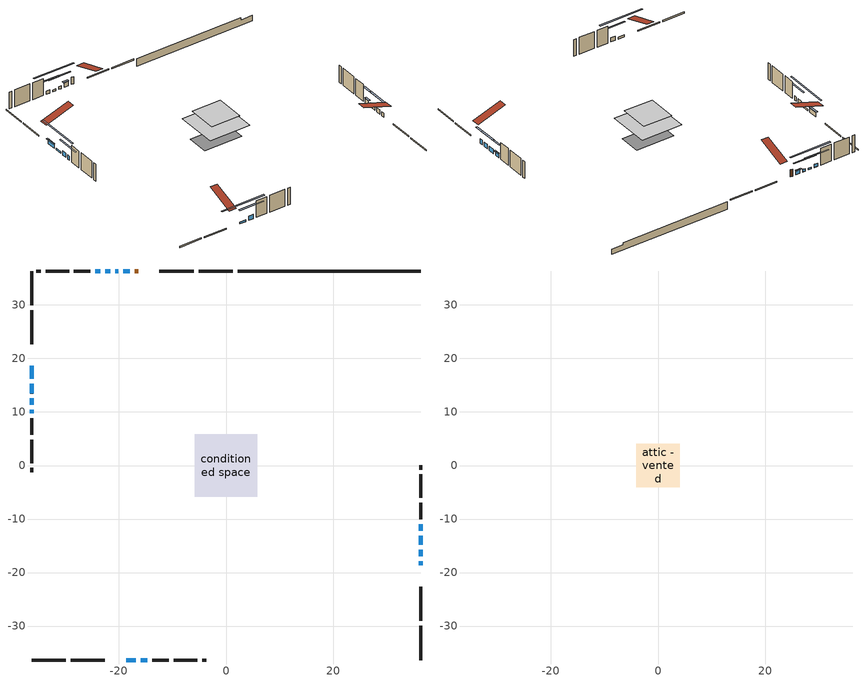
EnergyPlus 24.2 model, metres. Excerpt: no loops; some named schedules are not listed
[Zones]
conditioned space
 floor adiabatic (AdiabaticFloorConstruction): -5.8,-5.8 -5.8,5.8 5.8,5.8 5.8,-5.8 z3.05
 floor foundation (Slab1 construction): -5.45,-3.09 -5.45,3.09 5.45,3.09 5.45,-3.09 z-1.52
 wall outside (RimJoist1 construction): 1.28,36.35 -5.12,36.35 / -36.35,-36.35 -29.95,-36.35 / -36.35,36.35 -36.35,29.95 / 36.35,-36.35 36.35,-29.95 z0.61:0.91
 wall outside (RimJoist2 construction): -6.05,36.35 -12.45,36.35 / -29.02,-36.35 -22.62,-36.35 / -36.35,29.02 -36.35,22.62 / 36.35,-29.02 36.35,-22.62 z0.61:0.91
 wall outside (AdiabaticWallConstruction 1): -16.41,36.35 -17.05,36.35 z0.61:2.64
 wall outside (AdiabaticWallConstruction): 36.35,-18.65 36.35,-17.89 / -17.97,36.35 -19.19,36.35 / 36.35,-16.96 36.35,-15.74 / -36.35,18.65 -36.35,16.21 / -36.35,12.53 -36.35,11.31 / 36.35,-14.81 36.35,-13.14 / -36.35,10.38 -36.35,9.77 / -15.9,-36.35 -14.67,-36.35 / 36.35,-12.21 36.35,-10.99 z0.61:1.83; -20.12,36.35 -20.73,36.35 z0.61:1.37; -21.66,36.35 -22.58,36.35 / -36.35,15.29 -36.35,13.45 / -18.65,-36.35 -16.82,-36.35 z0.61:1.07; -23.5,36.35 -24.42,36.35 z0.61:1.53
 wall outside (Wall1 construction): -25.35,36.35 -28.41,36.35 / -13.75,-36.35 -10.69,-36.35 / -36.35,8.84 -36.35,5.78 / 36.35,-10.06 36.35,-7 z0.61:5.49
 wall outside (Wall2 construction): -29.33,36.35 -33.73,36.35 / -9.76,-36.35 -5.37,-36.35 / -36.35,4.85 -36.35,0.46 / 36.35,-6.07 36.35,-1.68 z0.61:5.49
 wall outside (Wall3 construction): -34.65,36.35 -35.42,36.35 / -4.44,-36.35 -3.68,-36.35 / -36.35,-0.47 -36.35,-1.23 / 36.35,-0.75 36.35,0.01 z0.61:5.49
 wall foundation (FoundationWall1 construction): 2.21,36.35,-1.52 2.21,36.35,0.61 32.93,36.35,0.61 32.93,36.35,0 36.35,36.35,0 36.35,36.35,-1.52
 window (WindowConstruction 9): 36.35,-18.65 36.35,-17.89 z0.61:1.83
 window (WindowConstruction 5): -17.97,36.35 -19.19,36.35 z0.61:1.83
 window (WindowConstruction 6): 36.35,-16.96 36.35,-15.74 z0.61:1.83
 window (WindowConstruction 7): -20.12,36.35 -20.73,36.35 z0.61:1.37
 window (WindowConstruction 8): -36.35,18.65 -36.35,16.21 z0.61:1.83
 window (WindowConstruction 11): -21.66,36.35 -22.58,36.35 z0.61:1.07
 window (WindowConstruction 12): -36.35,15.28 -36.35,13.46 z0.61:1.07
 window (WindowConstruction 13): -18.65,-36.35 -16.82,-36.35 z0.61:1.07
 window (WindowConstruction 10): -36.35,12.53 -36.35,11.31 z0.61:1.83
 window (WindowConstruction): 36.35,-14.81 36.35,-13.14 z0.61:1.83
 window (WindowConstruction 1): -23.5,36.35 -24.42,36.35 z0.61:1.52
 window (WindowConstruction 2): -36.35,10.38 -36.35,9.77 z0.61:1.83
 window (WindowConstruction 3): -15.89,-36.35 -14.67,-36.35 z0.61:1.83
 window (WindowConstruction 4): 36.35,-12.21 36.35,-10.99 z0.61:1.83
 door (Door): -16.41,36.35 -17.05,36.35 z0.61:2.64
 ceiling adiabatic (AdiabaticFloorConstruction): 5.8,-5.8 5.8,5.8 -5.8,5.8 -5.8,-5.8 z3.05
attic - vented
 floor to conditioned space (Floor1 construction Reversed): -4.1,-4.1 -4.1,4.1 4.1,4.1 4.1,-4.1 z5.49
 roof outside (Roof1 construction): -15.48,36.35,5.49 -15.48,28.36,8.15 -13.38,28.36,8.15 -13.38,36.35,5.49; -19.58,-36.35,5.49 -19.58,-28.36,8.15 -21.69,-28.36,8.15 -21.69,-36.35,5.49; -36.35,19.58,5.49 -28.36,19.58,8.15 -28.36,21.69,8.15 -36.35,21.69,5.49; 36.35,-19.58,5.49 28.36,-19.58,8.15 28.36,-21.69,8.15 36.35,-21.69,5.49
shading: -19.39,36.35 -17.77,36.35 -17.77,36.76 -19.39,36.76 z2.03; 36.35,-12.8 36.35,-19.9 36.76,-19.9 36.76,-12.8 z4.77; -23.67,36.35 -17.18,36.35 -17.18,36.76 -23.67,36.76 z4.31; -36.35,16.01 -36.35,18.85 -36.76,18.85 -36.76,16.01 z2.03; -27.96,36.35 -16.28,36.35 -16.28,36.76 -27.96,36.76 z6.45; -36.35,8.08 -36.35,20.66 -36.76,20.66 -36.76,8.08 z6.45; -11.44,-36.35 -24.03,-36.35 -24.03,-36.76 -11.44,-36.76 z6.45; 36.35,-10.2 36.35,-17.75 36.76,-17.75 36.76,-10.2 z4.77; -27.36,36.35 -20.56,36.35 -20.56,36.76 -27.36,36.76 z4.47; -36.35,6.83 -36.35,13.32 -36.76,13.32 -36.76,6.83 z4.77; -11.73,-36.35 -18.84,-36.35 -18.84,-36.76 -11.73,-36.76 z4.77; 36.35,-10.79 36.35,-12.41 36.76,-12.41 36.76,-10.79 z2.03
[Building]
Building 1: Terrain=Suburbs
[Site:Location]
Toronto Intl AP_ON: Latitude {deg}=43.68; Longitude {deg}=-79.63; Time Zone {hr}=-5; Elevation {m}=173; Keep Site Location Information=Yes
[Site:GroundTemperature:Shallow]
4.59119, 2.66285, 2.50842, 3.42352, 7.09712, 10.7536, 13.9236, 15.9317, 16.1023, 14.4691, 11.3799, 7.83558
[Site:WaterMainsTemperature]
Calculation Method=Schedule; Temperature Schedule=mains temperature schedule
[Material] Roughness=Rough; Thermal Absorptance=0.9
Name | Thickness {m} | Conductivity {W/m-K} | Density {kg/m3} | Specific Heat {J/kg-K} | Solar Absorptance | Visible Absorptance
asphalt or fiberglass shingles | 0.00635 | 0.162714 | 1121.4 | 1465.45 | 0.4 | 0.4
ceiling loosefill ins | 0.254 | 0.0480833 | 16.02 | 1046.75 | 0.7 | 0.7
ceiling stud and cavity | 0.1397 | 0.0859558 | 65.682 | 1177.47 | 0.7 | 0.7
concrete 4.0 in. | 0.1016 | 1.803125 | 2242.8 | 837.4 | 0.7 | 0.7
concrete 8.0 in. | 0.2032 | 1.803125 | 2242.8 | 837.4 | 0.7 | 0.7
door material | 0.04445 | 0.327969 | 512.64 | 1214.23 | 0.7 | 0.7
exterior vertical ins | 0.0454343 | 0.029427 | 32.04 | 1214.23 | 0.7 | 0.7
floor covering | 0.0127 | 0.0433444 | 54.468 | 1339.84 | 0.6 | 0.6
floor rigid ins; wall rigid ins | 0.512978 | 0.029427 | 32.04 | 1214.23 | 0.7 | 0.7
floor stud and cavity | 0.1397 | 1.75129 | 37.0049 | 1207.88 | 0.7 | 0.7
furniture material conditioned space 1 | 0.1524 | 0.115458 | 640.8 | 1214.23 | 0.6 | 0.6
gypsum board | 0.0127 | 0.160291 | 801 | 837.4 | 0.6 | 0.6
gypsum board 1 | 0.0127 | 0.160291 | 801 | 837.4 | 0.7 | 0.7
osb sheathing 0.5 in. | 0.0127 | 0.115458 | 512.64 | 1214.23 | 0.7 | 0.7
osb sheathing 0.75 in. | 0.01905 | 0.115458 | 512.64 | 1214.23 | 0.7 | 0.7
osb sheathing 2.0 in. | 0.0508 | 0.115458 | 512.64 | 1214.23 | 0.7 | 0.7
rim joist rigid ins | 0.051816 | 0.029427 | 32.04 | 1214.23 | 0.7 | 0.7
rim joist stud and cavity | 0.0508 | 0.0495211 | 125.044 | 1163.47 | 0.6 | 0.6
rim joist stud and cavity 1 | 0.0508 | 0.275866 | 125.044 | 1163.47 | 0.6 | 0.6
wall stud and cavity | 0.1397 | 0.101586 | 139.0536 | 1170.24 | 0.7 | 0.7
wall stud and cavity 1 | 0.1397 | 0.0999226 | 139.0536 | 1170.24 | 0.7 | 0.7
wall stud and cavity 2 | 0.1397 | 0.102903 | 139.0536 | 1170.24 | 0.7 | 0.7
wall stud and cavity 3 | 0.0889 | 0.380278 | 52.3479 | 1209.89 | 0.7 | 0.7
wall stud and cavity 4 | 0.0889 | 0.391764 | 83.0341 | 1211.67 | 0.7 | 0.7
wood siding | 0.0254 | 0.102417 | 544.68 | 1172.36 | 0.4 | 0.4
wood siding 1; wood siding 2; wood siding 3 | 0.0254 | 0.102417 | 544.68 | 1172.36 | 0.7 | 0.7
[WindowMaterial:SimpleGlazingSystem]
Name | U-Factor {W/m2-K} | Solar Heat Gain Coefficient
WindowMaterial | 3.3222 | 0.68
WindowMaterial 1 | 3.46983 | 0.56
WindowMaterial 2 | 3.49367 | 0.53
WindowMaterial 3 | 3.32788 | 0.67
WindowMaterial 4 | 3.42894 | 0.6
WindowMaterial 5 | 3.51979 | 0.49
WindowMaterial 6 | 3.344342 | 0.63
WindowMaterial 7 | 3.34661 | 0.62
WindowMaterial 8 | 3.58055 | 0.42
[Construction]
AdiabaticFloorConstruction: floor stud and cavity, floor rigid ins, osb sheathing 0.75 in., floor covering
AdiabaticWallConstruction: wood siding 2, wall rigid ins, wall stud and cavity 3, gypsum board
AdiabaticWallConstruction 1: wood siding 3, wall rigid ins, wall stud and cavity 3, gypsum board
Door: door material
Floor1 construction Reversed: gypsum board, ceiling stud and cavity, ceiling loosefill ins
FoundationWall1 construction: concrete 8.0 in., gypsum board 1
furniture construction conditioned space 1: furniture material conditioned space 1
PartitionWallConstruction: gypsum board, wall stud and cavity 4, gypsum board
RimJoist1 construction: wood siding 1, osb sheathing 2.0 in., rim joist stud and cavity
RimJoist2 construction: wood siding 1, rim joist rigid ins, osb sheathing 2.0 in., rim joist stud and cavity 1
Roof1 construction: asphalt or fiberglass shingles
Slab1 construction: concrete 4.0 in.
Wall1 construction: wood siding, osb sheathing 0.5 in., wall stud and cavity, gypsum board
Wall2 construction: wood siding, osb sheathing 0.5 in., wall stud and cavity 1, gypsum board
Wall3 construction: wood siding, osb sheathing 0.5 in., wall stud and cavity 2, gypsum board
WindowConstruction: WindowMaterial
WindowConstruction 1: WindowMaterial 1
WindowConstruction 10: WindowMaterial 7
WindowConstruction 11; WindowConstruction 12; WindowConstruction 13: WindowMaterial 8
WindowConstruction 2; WindowConstruction 3: WindowMaterial 2
WindowConstruction 4: WindowMaterial 3
WindowConstruction 5; WindowConstruction 6; WindowConstruction 8: WindowMaterial 4
WindowConstruction 7: WindowMaterial 5
WindowConstruction 9: WindowMaterial 6
[Zone] Multiplier=1; Part of Total Floor Area=Yes
Name | Volume {m3}
attic - vented | 29.0726
conditioned space | 533
[Space]
Name | Zone | Volume {m3}
attic - vented 1 | attic - vented | 29.0726
conditioned space 1 | conditioned space | 533
[ZoneInfiltration:EffectiveLeakageArea]
infil attic - vented 1: Zone or Space=attic - vented 1; Schedule=Always On Discrete; Effective Air Leakage Area {cm2}=2783.17; Stack Coefficient=0.000185157; Wind Coefficient=9.19371e-06
[ZoneMixing]
whole house fan mix: Zone or Space=attic - vented; Schedule=Always On Continuous; Design Flow Rate Calculation Method=Flow/Zone; Design Flow Rate {m3/s}=0; Source Zone or Space=conditioned space
[SurfaceProperty:ExposedFoundationPerimeter]
Slab1: Exposed Perimeter Calculation Method=TotalExposedPerimeter; Total Exposed Perimeter {m}=34.137
[InternalMass] Zone or ZoneList=conditioned space; Space or SpaceList=conditioned space 1
Name | Construction | Surface Area {m2}
furniture mass conditioned space 1 | furniture construction conditioned space 1 | 80.7201
partition wall mass | PartitionWallConstruction | 201.8
[Lights]
interior lighting: Zone or ZoneList or Space or SpaceList=conditioned space 1; Schedule=interior lighting schedule; Design Level Calculation Method=LightingLevel; Lighting Level {W}=343.2; Return Air Fraction=0; Fraction Radiant=0.6; Fraction Visible=0.2; Fraction Replaceable=1
[People]
occupants: Zone or ZoneList or Space or SpaceList=conditioned space 1; Number of People Schedule=occupants schedule; Number of People Calculation Method=People; Number of People=3; Fraction Radiant=0.314171; Sensible Heat Fraction=0.56303; Activity Level Schedule=occupants activity schedule; Carbon Dioxide Generation Rate {m3/s-W}=0; Enable ASHRAE 55 Comfort Warnings=No; Mean Radiant Temperature Calculation Type=EnclosureAveraged
[ElectricEquipment] Zone or ZoneList or Space or SpaceList=conditioned space 1; Design Level Calculation Method=EquipmentLevel
Name | Schedule | Design Level {W} | Fraction Latent | Fraction Radiant | Fraction Lost
clothes dryer | clothes dryer schedule | 140.772 | 0.015 | 0.081 | 0.85
clothes washer | clothes washer schedule | 32.1985 | 0.03 | 0.162 | 0.7
cooking range | cooking range schedule | 215.147 | 0.08 | 0.432 | 0.2
dishwasher | dishwasher schedule | 66.8632 | 0.3 | 0.18 | 0.4
fridge | fridge schedule | 72.9452 | 0 | 0.6 | 0
mech vent bath fan 0 | mech vent bath fan 0 schedule | 50.2 | 0 | 0 | 1
mech vent bath fan 1 | mech vent bath fan 1 schedule | 50.2 | 0 | 0 | 1
mech vent house fan | mech vent house fan schedule | 0 | 0 | 0 | 1
mech vent house fan cfis | mech vent house fan cfis schedule | 0 | 0 | 0 | 0
mech vent range fan 0 | mech vent range fan 0 schedule | 57 | 0 | 0 | 1
misc plug loads | misc plug loads schedule | 494.7 | 0.045 | 0.513 | 0.1
whole house fan | Always On Discrete | 0 | 0 | 0 | 1
[OtherEquipment] Zone or ZoneList or Space or SpaceList=conditioned space 1; Design Level Calculation Method=EquipmentLevel
Name | Fuel Type | Schedule | Design Level {W} | Fraction Latent | Fraction Radiant | Fraction Lost
clothes dryer 1 | Electricity | clothes dryer schedule | 0 | 0.015 | 0.081 | 0.85
cooking range 1 | Electricity | cooking range schedule | 0 | 0.08 | 0.432 | 0.2
general water use latent | None | general water use schedule | 62.594 | 1 | 0 | 0
general water use sensible | None | general water use schedule | -61.6891 | 0 | 0.6 | 0
mech vent house fan latent load | None | Always On Discrete | 0 | 1 | 0 | 0
mech vent house fan sensible load | None | Always On Discrete | 0 | 0 | 0 | 0
water heater energy adjustment1 | NaturalGas | Always On Discrete | 0.01 | 0 | 0 | 1
[ZoneInfiltration:DesignFlowRate] Zone or ZoneList or Space or SpaceList=conditioned space 1; Schedule=Always On Discrete; Design Flow Rate Calculation Method=Flow/Zone; Design Flow Rate {m3/s}=0
infil flow; natural vent flow; whole house fan flow
[AvailabilityManager:Scheduled]
central ac and furnace airloop Availability Manager: Schedule=Always On Discrete
[Foundation:Kiva]
Foundation Kiva 1: Initial Indoor Air Temperature {C}=18; Wall Height Above Grade {m}=0.609996; Wall Depth Below Slab {m}=0.2032; Custom Block Material Name 1=exterior vertical ins; Custom Block Depth 1 {m}=2.13; Custom Block X Position 1 {m}=0.2159; Custom Block Z Position 1 {m}=0
[Foundation:Kiva:Settings]
Soil Conductivity {W/m-K}=0.849921; Soil Density {kg/m3}=1842.3; Soil Specific Heat {J/kg-K}=418.7; Ground Solar Absorptivity=0.9; Ground Thermal Absorptivity=0.9; Ground Surface Roughness {m}=0.03; Far-Field Width {m}=40; Deep-Ground Boundary Condition=ZeroFlux; Deep-Ground Depth {m}=40; Minimum Cell Dimension {m}=0.2; Maximum Cell Growth Coefficient=3; Simulation Timestep=Timestep
[Exterior:Lights]
exterior lighting: Schedule=exterior lighting schedule; Design Level {W}=75.6
[EnergyManagementSystem:GlobalVariable]
central_ac_and_furnace_airloop_Fan_RTF
infil_program_Qfan
infil_program_Qinf
natural_vent_program_Qnv
natural_vent_program_Qwhf
[EnergyManagementSystem:Sensor]
Name | Output:Variable or Output:Meter Index Key | Output:Variable or Output:Meter
airflow_gain | infil flow | Infiltration Sensible Heat Gain Energy
airflow_gain_1 | natural vent flow | Infiltration Sensible Heat Gain Energy
airflow_gain_2 | whole house fan flow | Infiltration Sensible Heat Gain Energy
airflow_loss | infil flow | Infiltration Sensible Heat Loss Energy
airflow_loss_1 | natural vent flow | Infiltration Sensible Heat Loss Energy
airflow_loss_2 | whole house fan flow | Infiltration Sensible Heat Loss Energy
clg_load_cond |  | Cooling:EnergyTransfer:Zone:CONDITIONED SPACE
clg_sp_s; clg_sp_s_1 | cooling setpoint | Schedule Value
clothes_dryer_exhaust_0_sch_s | clothes dryer exhaust 0 schedule | Schedule Value
cool_season | cooling season schedule | Schedule Value
htg_load_cond |  | Heating:EnergyTransfer:Zone:CONDITIONED SPACE
htg_sp_s; htg_sp_s_1 | heating setpoint | Schedule Value
ig_ee_conv | clothes dryer | Electric Equipment Convective Heating Energy
ig_ee_conv_2 | cooking range | Electric Equipment Convective Heating Energy
ig_ee_conv_4 | fridge | Electric Equipment Convective Heating Energy
ig_ee_conv_5 | misc plug loads | Electric Equipment Convective Heating Energy
ig_ee_conv_6 | whole house fan | Electric Equipment Convective Heating Energy
ig_ee_rad | clothes dryer | Electric Equipment Radiant Heating Energy
ig_ee_rad_2 | cooking range | Electric Equipment Radiant Heating Energy
ig_ee_rad_4 | fridge | Electric Equipment Radiant Heating Energy
ig_ee_rad_5 | misc plug loads | Electric Equipment Radiant Heating Energy
ig_ee_rad_6 | whole house fan | Electric Equipment Radiant Heating Energy
ig_lgt_conv | interior lighting | Lights Convective Heating Energy
ig_lgt_rad | interior lighting | Lights Radiant Heating Energy
ig_lgt_vis | interior lighting | Lights Visible Radiation Heating Energy
ig_oe_conv | clothes dryer 1 | Other Equipment Convective Heating Energy
ig_oe_conv_1 | cooking range 1 | Other Equipment Convective Heating Energy
ig_oe_conv_2 | general water use latent | Other Equipment Convective Heating Energy
ig_oe_conv_3 | general water use sensible | Other Equipment Convective Heating Energy
ig_oe_conv_4 | water heater energy adjustment1 | Other Equipment Convective Heating Energy
ig_oe_rad | clothes dryer 1 | Other Equipment Radiant Heating Energy
ig_oe_rad_1 | cooking range 1 | Other Equipment Radiant Heating Energy
ig_oe_rad_2 | general water use latent | Other Equipment Radiant Heating Energy
ig_oe_rad_3 | general water use sensible | Other Equipment Radiant Heating Energy
ig_oe_rad_4 | water heater energy adjustment1 | Other Equipment Radiant Heating Energy
ig_ppl_conv | occupants | People Convective Heating Energy
ig_ppl_rad | occupants | People Radiant Heating Energy
im_conv | furniture mass conditioned space 1 | Surface Inside Face Convection Heat Gain Energy
im_conv_1 | partition wall mass | Surface Inside Face Convection Heat Gain Energy
im_ig | furniture mass conditioned space 1 | Surface Inside Face Internal Gains Radiation Heat Gain Energy
im_ig_1 | partition wall mass | Surface Inside Face Internal Gains Radiation Heat Gain Energy
im_lgt | furniture mass conditioned space 1 | Surface Inside Face Lights Radiation Heat Gain Energy
im_lgt_1 | partition wall mass | Surface Inside Face Lights Radiation Heat Gain Energy
im_sol | furniture mass conditioned space 1 | Surface Inside Face Solar Radiation Heat Gain Energy
im_sol_1 | partition wall mass | Surface Inside Face Solar Radiation Heat Gain Energy
im_surf | furniture mass conditioned space 1 | Surface Inside Face Net Surface Thermal Radiation Heat Gain Energy
im_surf_1 | partition wall mass | Surface Inside Face Net Surface Thermal Radiation Heat Gain Energy
mech_vent_bath_fan_0_sch_s | mech vent bath fan 0 schedule | Schedule Value
mech_vent_bath_fan_1_sch_s | mech vent bath fan 1 schedule | Schedule Value
mech_vent_range_fan_0_sch_s | mech vent range fan 0 schedule | Schedule Value
mv_conv | mech vent bath fan 0 | Electric Equipment Convective Heating Energy
mv_conv_1 | mech vent bath fan 1 | Electric Equipment Convective Heating Energy
mv_conv_2 | mech vent house fan | Electric Equipment Convective Heating Energy
mv_conv_3 | mech vent house fan cfis | Electric Equipment Convective Heating Energy
mv_conv_4 | mech vent range fan 0 | Electric Equipment Convective Heating Energy
mv_conv_5 | mech vent house fan latent load | Other Equipment Convective Heating Energy
mv_conv_6 | mech vent house fan sensible load | Other Equipment Convective Heating Energy
mv_rad | mech vent bath fan 0 | Electric Equipment Radiant Heating Energy
mv_rad_1 | mech vent bath fan 1 | Electric Equipment Radiant Heating Energy
mv_rad_2 | mech vent house fan | Electric Equipment Radiant Heating Energy
mv_rad_3 | mech vent house fan cfis | Electric Equipment Radiant Heating Energy
mv_rad_4 | mech vent range fan 0 | Electric Equipment Radiant Heating Energy
mv_rad_5 | mech vent house fan latent load | Other Equipment Radiant Heating Energy
mv_rad_6 | mech vent house fan sensible load | Other Equipment Radiant Heating Energy
natural_vent_s | natural vent schedule | Schedule Value
out_pb_s |  | Site Outdoor Air Barometric Pressure
out_wt_s |  | Site Outdoor Air Humidity Ratio
site_vw_s |  | Site Wind Speed
ss_back_out | Window1 | Surface Window Shortwave from Zone Back Out Window Heat Transfer Rate
ss_back_out_1 | Window10 | Surface Window Shortwave from Zone Back Out Window Heat Transfer Rate
ss_back_out_10 | Window5 | Surface Window Shortwave from Zone Back Out Window Heat Transfer Rate
ss_back_out_11 | Window6 | Surface Window Shortwave from Zone Back Out Window Heat Transfer Rate
ss_back_out_12 | Window7 | Surface Window Shortwave from Zone Back Out Window Heat Transfer Rate
ss_back_out_13 | Window9 | Surface Window Shortwave from Zone Back Out Window Heat Transfer Rate
ss_back_out_2 | Window11 | Surface Window Shortwave from Zone Back Out Window Heat Transfer Rate
ss_back_out_3 | Window12 | Surface Window Shortwave from Zone Back Out Window Heat Transfer Rate
ss_back_out_4 | Window13 | Surface Window Shortwave from Zone Back Out Window Heat Transfer Rate
ss_back_out_5 | Window15 | Surface Window Shortwave from Zone Back Out Window Heat Transfer Rate
ss_back_out_6 | Window16 | Surface Window Shortwave from Zone Back Out Window Heat Transfer Rate
ss_back_out_7 | Window18 | Surface Window Shortwave from Zone Back Out Window Heat Transfer Rate
ss_back_out_8 | Window2 | Surface Window Shortwave from Zone Back Out Window Heat Transfer Rate
ss_back_out_9 | Window4 | Surface Window Shortwave from Zone Back Out Window Heat Transfer Rate
ss_conv | Door1 | Surface Inside Face Convection Heat Gain Energy
ss_conv_1 | Window1 | Surface Inside Face Convection Heat Gain Energy
ss_conv_10 | Window4 | Surface Inside Face Convection Heat Gain Energy
ss_conv_11 | Window5 | Surface Inside Face Convection Heat Gain Energy
ss_conv_12 | Window6 | Surface Inside Face Convection Heat Gain Energy
ss_conv_13 | Window7 | Surface Inside Face Convection Heat Gain Energy
ss_conv_14 | Window9 | Surface Inside Face Convection Heat Gain Energy
ss_conv_2 | Window10 | Surface Inside Face Convection Heat Gain Energy
ss_conv_3 | Window11 | Surface Inside Face Convection Heat Gain Energy
ss_conv_4 | Window12 | Surface Inside Face Convection Heat Gain Energy
ss_conv_5 | Window13 | Surface Inside Face Convection Heat Gain Energy
ss_conv_6 | Window15 | Surface Inside Face Convection Heat Gain Energy
ss_conv_7 | Window16 | Surface Inside Face Convection Heat Gain Energy
ss_conv_8 | Window18 | Surface Inside Face Convection Heat Gain Energy
ss_conv_9 | Window2 | Surface Inside Face Convection Heat Gain Energy
ss_ig | Door1 | Surface Inside Face Internal Gains Radiation Heat Gain Energy
ss_ig_1 | Window1 | Surface Inside Face Internal Gains Radiation Heat Gain Energy
ss_ig_10 | Window4 | Surface Inside Face Internal Gains Radiation Heat Gain Energy
ss_ig_11 | Window5 | Surface Inside Face Internal Gains Radiation Heat Gain Energy
ss_ig_12 | Window6 | Surface Inside Face Internal Gains Radiation Heat Gain Energy
ss_ig_13 | Window7 | Surface Inside Face Internal Gains Radiation Heat Gain Energy
ss_ig_14 | Window9 | Surface Inside Face Internal Gains Radiation Heat Gain Energy
ss_ig_2 | Window10 | Surface Inside Face Internal Gains Radiation Heat Gain Energy
ss_ig_3 | Window11 | Surface Inside Face Internal Gains Radiation Heat Gain Energy
ss_ig_4 | Window12 | Surface Inside Face Internal Gains Radiation Heat Gain Energy
ss_ig_5 | Window13 | Surface Inside Face Internal Gains Radiation Heat Gain Energy
ss_ig_6 | Window15 | Surface Inside Face Internal Gains Radiation Heat Gain Energy
ss_ig_7 | Window16 | Surface Inside Face Internal Gains Radiation Heat Gain Energy
ss_ig_8 | Window18 | Surface Inside Face Internal Gains Radiation Heat Gain Energy
ss_ig_9 | Window2 | Surface Inside Face Internal Gains Radiation Heat Gain Energy
ss_lgt | Door1 | Surface Inside Face Lights Radiation Heat Gain Energy
ss_sol | Door1 | Surface Inside Face Solar Radiation Heat Gain Energy
ss_surf | Door1 | Surface Inside Face Net Surface Thermal Radiation Heat Gain Energy
ss_surf_1 | Window1 | Surface Inside Face Net Surface Thermal Radiation Heat Gain Energy
ss_surf_10 | Window4 | Surface Inside Face Net Surface Thermal Radiation Heat Gain Energy
ss_surf_11 | Window5 | Surface Inside Face Net Surface Thermal Radiation Heat Gain Energy
ss_surf_12 | Window6 | Surface Inside Face Net Surface Thermal Radiation Heat Gain Energy
ss_surf_13 | Window7 | Surface Inside Face Net Surface Thermal Radiation Heat Gain Energy
ss_surf_14 | Window9 | Surface Inside Face Net Surface Thermal Radiation Heat Gain Energy
ss_surf_2 | Window10 | Surface Inside Face Net Surface Thermal Radiation Heat Gain Energy
ss_surf_3 | Window11 | Surface Inside Face Net Surface Thermal Radiation Heat Gain Energy
ss_surf_4 | Window12 | Surface Inside Face Net Surface Thermal Radiation Heat Gain Energy
ss_surf_5 | Window13 | Surface Inside Face Net Surface Thermal Radiation Heat Gain Energy
ss_surf_6 | Window15 | Surface Inside Face Net Surface Thermal Radiation Heat Gain Energy
ss_surf_7 | Window16 | Surface Inside Face Net Surface Thermal Radiation Heat Gain Energy
ss_surf_8 | Window18 | Surface Inside Face Net Surface Thermal Radiation Heat Gain Energy
ss_surf_9 | Window2 | Surface Inside Face Net Surface Thermal Radiation Heat Gain Energy
ss_trans_in | Window1 | Surface Window Transmitted Solar Radiation Rate
ss_trans_in_1 | Window10 | Surface Window Transmitted Solar Radiation Rate
ss_trans_in_10 | Window5 | Surface Window Transmitted Solar Radiation Rate
ss_trans_in_11 | Window6 | Surface Window Transmitted Solar Radiation Rate
ss_trans_in_12 | Window7 | Surface Window Transmitted Solar Radiation Rate
ss_trans_in_13 | Window9 | Surface Window Transmitted Solar Radiation Rate
ss_trans_in_2 | Window11 | Surface Window Transmitted Solar Radiation Rate
ss_trans_in_3 | Window12 | Surface Window Transmitted Solar Radiation Rate
ss_trans_in_4 | Window13 | Surface Window Transmitted Solar Radiation Rate
ss_trans_in_5 | Window15 | Surface Window Transmitted Solar Radiation Rate
ss_trans_in_6 | Window16 | Surface Window Transmitted Solar Radiation Rate
